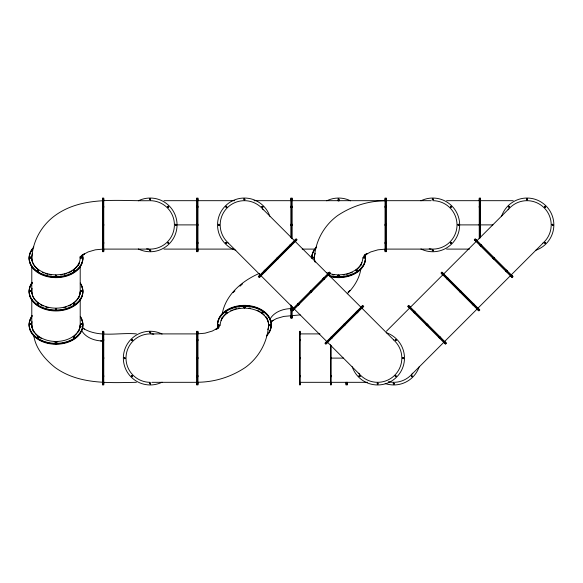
<?xml version="1.0" encoding="UTF-8"?>
<svg xmlns="http://www.w3.org/2000/svg" width="583" height="583" viewBox="0 0 583 583"><rect width="100%" height="100%" fill="white"/><g stroke="black" fill="none" stroke-linecap="round" stroke-linejoin="round"><path stroke-width="0.87" d="M56.318 275.621C54.795 275.03 57.156 276.16 55.771 275.956M56.318 309.158L55.684 308.808L56.281 308.983M73.83 270.665L74.34 270.155L73.742 270.563M73.83 303.743L74.376 303.517L73.742 303.867M74.34 337.229L74.063 336.653L73.742 337.171M222.138 314.354C225.366 294.903 242.018 280.831 259.391 273.376M360.87 268.646C359.609 278.157 354.034 287.091 347.271 293.752M38.573 270.155L37.771 270.949L37.48 269.944L38.573 270.155L37.778 270.075L37.851 270.497L38.252 270.213L37.48 269.944M38.573 303.459L37.771 304.253L37.48 303.247L38.573 303.459L37.778 303.379L37.851 303.801L38.223 303.459L37.48 303.247M37.305 337.003L38.106 336.435L38.573 336.763L37.771 337.557C36.335 336.529 38.514 337.914 38.172 336.952M37.305 337.229L37.48 336.551M38.405 337.44L38.573 336.763M261.833 312.619L262 312.167L263.093 312.379L262.292 313.173L261.833 312.619L262.547 312.954L262.744 312.612L262.175 312.612L262.926 312.823L263.093 312.379M261.833 312.845L262 312.167M74.34 270.388L73.83 270.432M56.281 342.287C54.991 341.456 56.996 342.942 55.713 342.52M74.34 336.996L73.83 337.047M270.228 325.387C268.697 325.759 271.35 325.394 269.659 325.154M312.779 257.613C314.273 257.118 311.701 257.708 313.341 257.846M55.349 275.562L55.669 275.161L56.653 275.562L56.325 276.196L55.349 275.562L55.669 276.196M55.349 275.795L55.669 275.161M56.325 276.196L56.653 275.562M55.349 308.866L55.669 308.465L56.653 308.866L56.325 309.5L55.349 308.866L55.669 309.5M55.349 309.099L55.669 308.465M56.325 309.5L56.653 308.866M55.349 310.251L55.669 310.652L56.653 310.251M55.349 342.17L55.669 341.769L56.653 342.17L56.325 342.804L55.349 342.17L55.669 342.804M55.349 342.403L55.669 341.769M56.325 342.804L56.653 342.17M55.349 343.562L55.669 343.963L56.653 343.562M243.745 307.205L244.073 306.804L245.057 307.205L244.729 307.839L243.745 307.205L244.073 307.839M243.745 307.438L244.073 306.804M244.729 307.839L245.057 307.205M337.951 275.562L338.271 275.161L339.255 275.562L338.927 276.196L337.951 275.562L338.271 276.196M337.951 275.795L338.271 275.161M338.927 276.196L339.255 275.562M258.262 276.721L296.23 238.746M258.721 277.18L296.689 239.212M259.18 277.646L297.155 239.671M291.566 310.025L329.533 272.05M292.025 310.484L330 272.516M292.491 310.95L330.459 272.975M324.869 343.329L362.837 305.354M325.329 343.788L363.304 305.82M325.795 344.254L363.763 306.279M408.166 306.804L408.96 307.605M409.084 305.878L409.885 306.68M441.469 273.5L442.271 274.301M442.395 272.574L443.197 273.376M474.773 240.196L475.575 240.998M475.699 239.27L476.5 240.072M386.42 331.239L409.353 308.305M410.432 307.226L442.81 274.841M443.736 273.915L476.114 241.537M476.573 241.078L508.748 208.903M413.405 312.051L414.302 312.947M414.331 311.125L415.227 312.022M446.709 278.747L447.606 279.636M447.635 277.821L448.531 278.71M480.013 245.443L480.909 246.332M480.939 244.517L481.835 245.407M426.158 324.804L427.084 325.729M427.084 323.878L428.009 324.804M459.462 291.5L460.388 292.426M460.388 290.574L461.313 291.5M492.773 258.196L493.699 259.122M493.699 257.271L494.617 258.196M438.948 337.593L439.837 338.483M439.874 336.668L440.763 337.557M472.252 304.29L473.148 305.179M473.177 303.364L474.074 304.253M505.556 270.978L506.452 271.875M506.481 270.053L507.378 270.949M412.035 374.097L444.202 341.922M444.669 341.463L477.047 309.085M477.973 308.159L510.351 275.774M510.817 275.314L542.984 243.147M444.282 342.928L445.084 343.73M445.208 342.002L446.01 342.804M477.586 309.624L478.388 310.426M478.512 308.699L479.313 309.5M510.89 276.32L511.692 277.122M511.816 275.395L512.617 276.196M80.578 256.52L81.788 255.405M80.469 257.518L84.622 253.685L81.897 255.31L88.106 251.943L95.342 249.823L103.096 249.101L148.592 249.101M81.307 257.569L81.824 257.846M81.307 290.873L81.773 291.201M56.325 343.963L55.771 343.722M81.307 324.177L81.824 324.461M233.047 292.615L234.942 290.873M239.992 286.217L242.513 283.892M226.51 313.173C227.377 312.175 225.315 312.24 226.423 312.721C225.468 312.459 227.304 313.1 226.51 313.173L225.708 312.379L226.802 312.167L226.969 312.845M218.574 325.154L219.026 325.467M215.783 329.315L219.937 325.482M216.789 329.271L219.215 327.041M244.117 307.095L244.561 307.409M262.175 312.379L262.627 312.699M270.65 322.486L273.019 320.3L271.663 321.109M338.832 275.956L338.439 275.591M363.785 255.959L366.211 253.729M363.071 257.518L367.224 253.685M364.426 257.846L363.858 257.846L364.062 257.511M356.49 269.827C356.257 271.722 357.634 269.506 356.031 270.381L356.198 270.833L357.292 270.621L357.124 269.944L356.031 270.381M348.058 292.127L349.953 290.385M73.429 270.155L74.522 269.944L74.23 270.949L73.429 270.155L74.522 269.944M73.596 270.833L74.69 270.621M73.429 303.459L74.522 303.247L74.69 303.699L73.596 304.137L73.429 303.459L73.596 304.137M73.429 303.685L73.888 303.364L74.69 303.925M73.596 303.903L74.69 303.699M73.596 305.288L74.69 305.084M73.429 336.763L73.888 336.435L74.69 337.003L73.596 337.44L73.429 336.763L73.596 337.44M73.429 336.996L73.888 336.435M73.83 337.28L74.69 337.003M74.23 338.716L74.69 338.388M226.802 312.167L225.708 312.379M356.031 270.155L356.832 270.716L357.292 270.388M216.461 328.907L218.501 327.69L212.292 331.057L205.063 333.177L198.162 333.819M366.539 254.093L364.499 255.31L370.715 251.943L377.944 249.823L384.838 249.181M38.172 338.431L37.706 338.431M73.596 337.207L74.289 337.28M271.08 321.495L276.51 318.551L283.739 316.431L300.252 314.893M30.462 257.037L29.893 257.963L31.023 257.963L30.462 257.037L31.023 257.504M29.893 257.504C31.839 256.921 29.609 258.24 30.462 257.271M30.178 257.846L31.023 257.73M81.54 257.037L80.971 257.963L82.108 257.963L81.54 257.037L82.108 257.504M80.971 257.504C82.91 256.914 80.709 258.254 81.54 257.271M80.971 257.73L82.108 257.73M30.462 290.341L29.893 291.267L31.023 291.267L30.462 290.341L31.023 290.808M30.178 291.15L31.023 291.041M81.54 290.341L80.971 291.267L82.108 291.267L82.108 290.574L80.971 290.808M80.971 291.041L82.108 291.041M30.462 323.645L29.893 324.571L31.023 324.571L30.462 323.645L31.023 324.112M30.178 324.461L31.023 324.345M81.54 323.645L80.971 324.571L82.108 324.571L81.54 323.645L80.971 324.112M80.971 324.345L82.108 324.345M313.064 257.037L312.495 257.963L313.625 257.963L313.625 257.271L312.495 257.504M312.495 257.73L313.625 257.73M364.142 257.037L363.573 257.963L364.71 257.963L364.142 257.037L363.573 257.504M363.573 257.73L364.71 257.73M218.858 324.804L218.297 325.729L219.427 325.729L218.858 324.804L218.297 325.27M218.297 325.496L219.427 325.496M269.944 324.804L269.375 325.729L270.512 325.729L269.944 324.804L269.375 325.27M269.375 325.496L270.512 325.496M364.062 257.278C363.843 258.378 364.499 256.782 364.71 257.504M37.305 270.621L38.405 270.833M38.405 271.984L37.771 271.875M37.305 303.925L38.405 304.137M37.305 305.084L38.405 305.288M37.706 337.28L38.405 337.207M37.305 338.388L38.405 338.599M262 311.016L262.627 311.125M262 312.401L263.093 312.612M384.831 200.763C367.946 200.967 351.578 206.222 337.572 215.601C323.922 225.585 315.301 241.275 314.39 258.196A24.209 17.118 0 0 1 314.521 256.411M29.893 257.73L30.542 257.956L30.622 257.533M29.893 291.041L30.542 291.26L30.622 290.837M29.893 324.345L30.542 324.563L30.622 324.141M198.176 382.237C215.061 382.033 231.422 376.778 245.428 367.399C259.078 357.415 267.706 341.725 268.61 324.804A24.209 17.118 0 0 1 268.479 326.589M102.448 198.781L102.448 199.918M103.752 198.781L103.752 199.918M196.646 198.781L196.646 199.918M197.958 198.781L197.958 199.918M290.844 198.781L290.844 199.918M292.156 198.781L292.156 199.918M385.05 198.781L385.05 199.918M386.354 198.781L386.354 199.918M479.248 198.781L479.248 199.918M480.552 198.781L480.552 199.918M163.998 200.683L196.427 200.683M197.958 200.683L234.767 200.683M254.035 200.683L290.844 200.683M291.5 200.683L385.05 200.683M386.354 200.683L431.201 200.683M446.593 200.683L513.208 200.683M102.448 206.2L102.448 207.461M103.752 206.2L103.752 207.461M196.646 206.2L196.646 207.461M197.958 206.2L197.958 207.461M290.844 206.2L290.844 207.461M292.156 206.2L292.156 207.461M385.05 206.2L385.05 207.461M386.354 206.2L386.354 207.461M479.248 206.2L479.248 207.461M480.552 206.2L480.552 207.461M102.448 224.236L102.448 225.541M103.752 224.236L103.752 225.541M196.646 224.236L196.646 225.541M197.958 224.236L197.958 225.541M290.844 224.236L290.844 225.541M292.156 224.236L292.156 225.541M385.05 224.236L385.05 225.541M386.354 224.236L386.354 225.541M479.248 224.236L479.248 225.541M480.552 224.236L480.552 225.541M177.48 224.892L196.464 224.892M460.074 224.892L479.051 224.892M480.735 224.892L492.926 224.892M102.448 242.317L102.448 243.585M103.752 242.317L103.752 243.585M196.646 242.317L196.646 243.585M197.958 242.317L197.958 243.585M385.05 242.317L385.05 243.585M386.354 242.317L386.354 243.585M163.998 249.101L196.427 249.101M197.958 249.101L233.87 249.101M302.176 249.101L315.053 249.101M386.354 249.101L431.201 249.101M446.593 249.101L469.453 249.101M102.448 249.867L102.448 250.996M103.752 249.867L103.752 250.996M196.646 249.867L196.646 250.996M197.958 249.867L197.958 250.996M385.05 249.867L385.05 250.996M386.354 249.867L386.354 250.996M55.669 275.395L56.653 275.795M338.271 275.395L339.255 275.795M55.669 275.963L56.325 275.963M338.271 275.963L338.927 275.963M244.073 307.037L245.057 307.438M244.073 307.605L244.729 307.605M55.669 308.699L56.653 309.099M290.844 308.932L290.844 310.192M292.156 308.932L292.484 309.391M55.669 309.267L56.325 309.267M290.844 316.474L290.844 317.611M292.156 316.474L292.156 317.611M102.448 332.004L102.448 333.133M103.752 332.004L103.752 333.133M196.646 332.004L196.646 333.133M197.958 332.004L197.958 333.133M300.23 332.004L300.23 333.133M136.407 333.899C119.005 332.252 99.35 338.053 83.449 328.535M151.806 333.899L196.427 333.899M300.23 333.899L319.987 333.899M102.448 339.415L102.448 340.683M103.752 339.415L103.752 340.683M196.646 339.415L196.646 340.683M197.958 339.415L197.958 340.683M300.23 339.415L300.23 340.683M100.597 340.989L103.096 340.989A22.89 16.186 0 0 1 81.328 329.803M55.669 342.571L56.325 342.571M56.325 343.73L55.669 343.963M102.448 357.459L102.448 358.764M103.752 357.459L103.752 358.764M196.646 357.459L196.646 358.764M197.958 357.459L197.958 358.764M300.23 357.459L300.23 358.764M331.173 357.459L331.173 358.764M331.37 358.108L343.547 358.108M102.448 375.539L102.448 376.8M103.752 375.539L103.752 376.8M196.646 375.539L196.646 376.8M197.958 375.539L197.958 376.8M300.23 375.539L300.23 376.8M331.173 375.539L331.173 376.8M136.407 382.317C108.773 382.82 78.53 384.62 54.97 367.399C44.971 359.31 35.497 348.423 33.734 335.254M151.806 382.317L196.427 382.317M300.23 382.317L367.611 382.317M102.448 383.082L102.448 384.219M103.752 383.082L103.752 384.219M196.646 383.082L196.646 384.219M197.958 383.082L197.958 384.219M300.23 383.082L300.23 384.219M331.173 383.082L331.173 384.219M346.025 383.082L346.025 384.219M347.337 383.082L347.337 384.219M356.49 270.053L357.292 270.621M356.198 271.984L356.832 271.875M73.596 271.984L74.23 271.875M226.802 311.016L226.175 311.125M226.51 312.947L225.876 313.056M37.655 270.621L38.172 270.337M37.655 303.925L38.172 303.641M313.064 257.271L313.625 257.504M269.944 325.037L270.512 325.27M218.858 325.037L219.427 325.27M38.573 336.996C36.824 336.019 38.478 337.943 38.106 336.435M81.656 326.582L84.622 329.315M475.174 238.746L513.142 276.721M474.708 239.212L512.683 277.18M474.249 239.671L512.217 277.646M441.87 272.05L479.838 310.025M441.404 272.516L479.379 310.484M440.945 272.975L478.913 310.95M408.566 305.354L446.534 343.329M408.1 305.82L446.068 343.788M407.641 306.279L445.609 344.254M295.705 239.27L294.903 240.072M296.63 240.196L295.829 240.998M329.009 272.574L328.207 273.376M329.934 273.5L329.133 274.301M362.313 305.878L361.511 306.68M363.238 306.804L362.437 307.605M262.656 208.903L294.823 241.078M295.289 241.537L327.668 273.915M328.593 274.841L360.972 307.226M362.05 308.305L393.605 339.853M290.458 244.517L289.569 245.407M291.383 245.443L290.494 246.332M323.769 277.821L322.873 278.71M324.695 278.747L323.798 279.636M357.073 311.125L356.177 312.022M357.998 312.051L357.102 312.947M277.705 257.271L276.779 258.196M278.63 258.196L277.705 259.122M311.009 290.574L310.083 291.5M311.934 291.5L311.009 292.426M344.313 323.878L343.394 324.804M345.238 324.804L344.313 325.729M264.922 270.053L264.026 270.949M265.848 270.978L264.952 271.875M298.226 303.364L297.33 304.253M299.152 304.29L298.256 305.179M331.53 336.668L330.634 337.557M332.456 337.593L331.559 338.483M228.419 243.147L260.586 275.314M261.053 275.774L293.431 308.159M294.357 309.085L326.735 341.463M327.194 341.922L359.368 374.097M259.581 275.395L258.779 276.196M260.506 276.32L259.705 277.122M292.892 308.699L292.09 309.5M293.817 309.624L293.016 310.426M326.196 342.002L325.394 342.804M327.121 342.928L326.32 343.73M56.653 342.403L56.325 341.769M74.69 337.229L74.522 336.551M480.552 198.038L480.552 237.507M479.904 198.038L479.904 238.316M479.248 198.038L479.248 238.666M386.354 198.038L386.354 251.739M385.706 198.038L385.706 251.739M385.05 198.038L385.05 251.739M347.337 382.259L347.337 384.962M346.681 382.259L346.681 384.962M346.025 382.259L346.025 384.962M338.927 277.122L338.271 277.122M331.173 345.493L331.173 384.962M330.517 344.684L330.517 384.962M300.23 331.261L300.23 384.962M299.582 331.261L299.582 384.962M292.156 198.038L292.156 238.666M292.156 306.512L292.156 318.347M291.5 198.038L291.5 238.316M291.5 305.718L291.5 318.347M290.844 198.038L290.844 237.507M290.844 304.924L290.844 318.347M244.729 305.878L244.073 305.878M197.958 198.038L197.958 251.739M197.958 331.261L197.958 384.962M197.302 198.038L197.302 251.739M197.302 331.261L197.302 384.962M196.646 198.038L196.646 251.739M196.646 331.261L196.646 384.962M103.752 198.038L103.752 251.739M103.752 331.261L103.752 384.962M103.096 198.038L103.096 251.739M103.096 331.261L103.096 384.962M102.448 198.038L102.448 251.739M102.448 331.261L102.448 384.962M80.206 256.425L80.206 258.196A22.89 16.186 0 0 1 80.337 256.505M80.206 265.855L80.206 291.041A24.209 17.118 0 0 1 54.095 308.101A24.209 17.118 0 0 1 32.087 288.359M80.206 299.159L80.206 324.345A24.209 17.118 0 0 1 54.095 341.412A24.209 17.118 0 0 1 32.087 321.663M56.325 277.122L55.669 277.122M31.788 265.855L31.788 291.041M31.788 299.159L31.788 324.345M150.203 382.317A24.209 24.209 0 0 1 126.059 356.3A24.209 24.209 0 0 1 153.81 334.168M162.081 382.186A26.847 26.847 0 0 1 123.348 358.108A26.847 26.847 0 0 1 162.081 334.03M146.588 248.832A24.209 24.209 0 0 0 174.339 226.7A24.209 24.209 0 0 0 150.203 200.683C118.327 201.346 82.589 195.509 54.97 215.601C41.32 225.585 32.692 241.275 31.788 258.196A24.209 17.118 0 0 0 32.087 260.878M138.317 200.814A26.847 26.847 0 0 1 177.05 224.892A26.847 26.847 0 0 1 138.317 248.97M79.383 295.931A24.209 17.118 0 0 1 77.473 299.407M76.963 300.063A24.209 17.118 0 0 1 73.115 303.605M71.796 304.472A24.209 17.118 0 0 1 68.874 305.995M66.513 306.92A24.209 17.118 0 0 1 63.992 307.656M48.01 307.656A24.209 17.118 0 0 1 45.489 306.92M43.127 305.995A24.209 17.118 0 0 1 40.205 304.472M38.879 303.605A24.209 17.118 0 0 1 35.031 300.063M34.528 299.407A24.209 17.118 0 0 1 32.612 295.931M32.087 294.182A24.209 17.118 0 0 1 31.788 291.5M80.206 291.5A24.209 17.118 0 0 1 79.682 295.064M80.33 283.469A26.847 18.984 0 0 1 55.414 310.484A26.847 18.984 0 0 1 32.189 282.726M82.75 257.008A26.847 18.984 0 0 1 53.658 277.574A26.847 18.984 0 0 1 30.068 253.743M30.768 252.169A26.847 18.984 0 0 1 32.189 249.888M82.75 256.542A26.847 18.984 0 0 1 50.182 276.728A26.847 18.984 0 0 1 32.75 248.701M79.091 263.8A24.209 17.118 0 0 1 78.37 265.207M32.087 261.337A24.209 17.118 0 0 1 31.788 258.655M79.383 262.627A24.209 17.118 0 0 1 77.473 266.103M76.963 266.752A24.209 17.118 0 0 1 73.115 270.301M71.796 271.168A24.209 17.118 0 0 1 68.102 273.019M66.513 273.616A24.209 17.118 0 0 1 63.992 274.353M62.264 274.731A24.209 17.118 0 0 1 60.508 275.016M51.493 275.016A24.209 17.118 0 0 1 49.73 274.731M48.01 274.353A24.209 17.118 0 0 1 45.489 273.616M43.893 273.019A24.209 17.118 0 0 1 42.37 272.341M38.879 270.301A24.209 17.118 0 0 1 32.612 262.627M80.33 283.01A26.847 18.984 0 0 1 55.414 310.018A26.847 18.984 0 0 1 32.189 282.267M82.618 255.252A26.847 18.984 0 0 1 49.781 276.204A26.847 18.984 0 0 1 33.814 247.039M80.206 257.73A24.209 17.118 0 0 1 52.842 274.702A24.209 17.118 0 0 1 32.612 253.299M80.206 324.804A24.209 17.118 0 0 1 79.682 328.367M79.383 329.235A24.209 17.118 0 0 1 77.473 332.711M76.963 333.367A24.209 17.118 0 0 1 73.115 336.908M57.804 341.878A24.209 17.118 0 0 1 54.197 341.878M41.626 338.577A24.209 17.118 0 0 1 35.031 333.367M34.528 332.711A24.209 17.118 0 0 1 32.612 329.235M32.32 328.367A24.209 17.118 0 0 1 31.788 324.804M80.33 316.78A26.847 18.984 0 0 1 55.414 343.788A26.847 18.984 0 0 1 32.189 316.037M81.933 320.351A26.847 18.984 0 0 1 55.997 344.254A26.847 18.984 0 0 1 30.068 320.351M30.768 318.777A26.847 18.984 0 0 1 31.671 317.239M79.091 330.408A24.209 17.118 0 0 1 78.37 331.822M33.632 331.822A24.209 17.118 0 0 1 32.91 330.408M32.087 327.945A24.209 17.118 0 0 1 31.788 325.27M80.206 325.27A24.209 17.118 0 0 1 79.907 327.945M81.933 287.047A26.847 18.984 0 0 1 55.997 310.95A26.847 18.984 0 0 1 30.068 287.047M30.768 285.473A26.847 18.984 0 0 1 32.189 283.192M79.091 297.104A24.209 17.118 0 0 1 78.37 298.511M31.919 293.752A24.209 17.118 0 0 1 31.788 291.959M80.206 291.959A24.209 17.118 0 0 1 79.907 294.641M80.33 316.314A26.847 18.984 0 0 1 55.414 343.321A26.847 18.984 0 0 1 32.189 315.571M235.78 250.318A26.847 26.847 0 0 1 225.417 205.901A26.847 26.847 0 0 1 269.827 216.264M228.602 243.235A24.209 24.209 0 0 1 227.603 207.453A24.209 24.209 0 0 1 263.327 209.793M412.706 373.207A24.209 24.209 0 0 1 388.387 381.712M419.206 366.736A26.847 26.847 0 0 1 385.159 383.534M393.416 339.765A24.209 24.209 0 0 1 394.414 375.547A24.209 24.209 0 0 1 358.698 373.207M386.245 332.682A26.847 26.847 0 0 1 396.608 377.099A26.847 26.847 0 0 1 352.198 366.736M508.077 209.793A24.209 24.209 0 0 1 543.793 207.453A24.209 24.209 0 0 1 542.795 243.235M501.577 216.264A26.847 26.847 0 0 1 545.987 205.901A26.847 26.847 0 0 1 535.624 250.318M420.919 200.814A26.847 26.847 0 0 1 459.652 224.892A26.847 26.847 0 0 1 420.919 248.97M221.015 320.373A24.209 17.118 0 0 1 222.932 316.897M223.435 316.248A24.209 17.118 0 0 1 227.283 312.699M230.766 310.659A24.209 17.118 0 0 1 232.296 309.981M233.892 309.384A24.209 17.118 0 0 1 236.414 308.647M238.134 308.269A24.209 17.118 0 0 1 239.897 307.984M248.912 307.984A24.209 17.118 0 0 1 250.668 308.269M257.278 310.309A24.209 17.118 0 0 1 260.2 311.832M261.519 312.699A24.209 17.118 0 0 1 264.237 314.988M265.87 316.897A24.209 17.118 0 0 1 267.786 320.373M268.078 321.24A24.209 17.118 0 0 1 268.581 323.915M217.962 328.105A26.847 18.984 0 0 1 245.567 305.835A26.847 18.984 0 0 1 270.337 329.716M270.009 330.51A26.847 18.984 0 0 1 268.734 332.835M267.655 334.299A26.847 18.984 0 0 1 266.591 335.495M217.78 327.748A26.847 18.984 0 0 1 250.617 306.796A26.847 18.984 0 0 1 266.591 335.961M220.192 325.27A24.209 17.118 0 0 1 247.564 308.298A24.209 17.118 0 0 1 267.786 329.701M326.72 200.814A26.847 26.847 0 0 1 350.485 200.814M432.805 200.683A24.209 24.209 0 0 1 456.948 226.7A24.209 24.209 0 0 1 429.19 248.832M269.732 319.805A22.89 16.186 0 0 1 291.5 308.618M217.962 327.646A26.847 18.984 0 0 1 245.567 305.375A26.847 18.984 0 0 1 270.337 329.257M270.009 330.044A26.847 18.984 0 0 1 269.208 331.61M221.649 318.493A24.209 17.118 0 0 1 222.458 317.101M266.344 317.101A24.209 17.118 0 0 1 267.495 319.2M268.078 320.781A24.209 17.118 0 0 1 268.581 323.448M361.985 262.627A24.209 17.118 0 0 1 360.075 266.103M359.565 266.752A24.209 17.118 0 0 1 355.717 270.301M352.234 272.341A24.209 17.118 0 0 1 350.704 273.019M349.115 273.616A24.209 17.118 0 0 1 346.594 274.353M344.866 274.731A24.209 17.118 0 0 1 343.11 275.016M334.095 275.016A24.209 17.118 0 0 1 332.339 274.731M314.922 261.76A24.209 17.118 0 0 1 314.426 259.085M365.045 254.895A26.847 18.984 0 0 1 329.978 276.174M311.752 258.196A26.847 18.984 0 0 1 312.67 253.284M312.991 252.49A26.847 18.984 0 0 1 314.273 250.165M315.352 248.701A26.847 18.984 0 0 1 316.416 247.505M365.22 255.252A26.847 18.984 0 0 1 328.324 275.271M311.752 257.73A26.847 18.984 0 0 1 316.416 247.039M362.815 257.73A24.209 17.118 0 0 1 329.759 273.667M328.091 273.157A24.209 17.118 0 0 1 326.495 272.56M315.214 262.161A24.209 17.118 0 0 1 315.214 253.299M365.045 255.354A26.847 18.984 0 0 1 329.978 276.634M311.781 257.832A26.847 18.984 0 0 1 312.67 253.743M312.991 252.956A26.847 18.984 0 0 1 313.8 251.39M361.351 264.507A24.209 17.118 0 0 1 360.542 265.899M314.689 261.337A24.209 17.118 0 0 1 314.426 259.552M124.347 358.028L124.973 358.195L124.347 358.028M149.882 199.262L150.516 199.437L149.882 199.262M131.824 339.962L132.458 340.137L131.824 339.962M131.824 376.086L132.458 376.254L131.824 376.086M149.882 250.347L150.516 250.515L149.882 250.347M149.882 332.485L150.516 332.653L149.882 332.485M167.948 206.746L168.574 206.914L167.948 206.746M167.948 242.863L168.574 243.038L167.948 242.863M149.882 383.563L150.516 383.738L149.882 383.563M175.425 224.805L176.059 224.972L175.425 224.805M218.545 224.805L219.179 224.972L218.545 224.805M226.022 206.746L226.656 206.914L226.022 206.746M226.022 242.863L226.656 243.038L226.022 242.863M244.088 199.262L244.714 199.437L244.088 199.262M262.146 206.746L262.78 206.914L262.146 206.746M338.286 199.262L338.92 199.437L338.322 199.182M359.245 376.086L359.879 376.254L359.245 376.086M377.303 383.563L377.937 383.738L377.303 383.563M395.369 339.962L395.995 340.137L395.369 339.962M393.467 383.563L394.093 383.738L393.467 383.563M395.369 376.086L395.995 376.254L395.369 376.086M402.846 358.028L403.48 358.195L402.846 358.028M432.484 199.262L433.118 199.437L432.52 199.182M411.525 376.086L412.159 376.254L411.525 376.086M432.484 250.347L433.118 250.515L432.484 250.347M450.55 206.746L451.176 206.914L450.55 206.746M450.55 242.863L451.176 243.038L450.55 242.863M458.027 224.805L458.661 224.972L458.027 224.805M508.624 206.746L509.258 206.914L508.624 206.746M526.682 199.262L527.316 199.437L526.719 199.182M544.748 206.746L545.375 206.914L544.748 206.746M544.748 242.863L545.375 243.038L544.748 242.863M552.225 224.805L552.859 224.972L552.225 224.805M30.141 290.749L30.782 290.808L30.141 290.749M30.141 324.053L30.775 324.17L30.178 323.995M81.226 290.749L81.868 290.808L81.226 290.749M81.226 324.053L81.853 324.17L81.256 323.995M244.088 307.379L244.729 307.438L244.088 307.379M338.286 275.504L338.92 275.621L338.322 275.446M167.795 206.367L168.093 207.461L168.72 207.293L168.429 206.2L167.795 206.367M131.678 375.707L131.969 376.8L132.603 376.633L132.312 375.539L131.678 375.707M225.876 242.484L225.708 243.118L226.802 243.41L226.969 242.783L225.876 242.484M262 206.367L262.292 207.461L262.926 207.293L263.093 206.659L262 206.367M359.099 375.707L358.931 376.341L360.024 376.633L360.192 375.999L359.099 375.707M395.216 339.59L395.514 340.683L396.141 340.516L395.85 339.415L395.216 339.59M450.404 206.367L450.695 207.461L451.322 207.293L451.031 206.2L450.404 206.367M544.595 206.367L544.427 207.001L545.52 207.293L545.229 206.2L544.595 206.367M149.875 198.781L149.547 199.35L150.531 199.918L150.531 198.781L149.875 198.781M149.875 249.867L149.547 250.428L150.531 250.996L150.851 250.428L149.875 249.867M149.875 332.004L149.547 332.572L150.531 333.133L150.851 332.572L149.875 332.004M244.073 198.781L244.073 199.918L244.729 199.918L245.057 199.35L244.073 198.781M149.875 383.082L149.547 383.65L150.531 384.219L150.531 383.082L149.875 383.082M338.271 198.781L337.951 199.35L338.927 199.918L339.255 199.35L338.271 198.781M432.477 198.781L432.149 199.35L433.133 199.918L433.133 198.781L432.477 198.781M432.477 249.867L432.149 250.428L433.133 250.996L433.133 249.867L432.477 249.867M377.296 383.082L377.296 384.219L377.952 384.219L377.952 383.082L377.296 383.082M393.452 383.082L393.124 383.65L394.108 384.219L394.436 383.65L393.452 383.082M526.675 198.781L526.675 199.918L527.331 199.918L527.331 198.781L526.675 198.781M168.093 242.317L167.627 242.783L168.429 243.585L168.72 242.484L168.093 242.317M226.175 206.2L225.876 207.293L226.51 207.461L226.969 207.001L226.175 206.2M131.969 339.415L131.678 340.516L132.312 340.683L132.771 340.217L131.969 339.415M450.695 242.317L450.404 243.41L451.031 243.585L451.322 242.484L450.695 242.317M508.77 206.2L508.31 206.659L509.112 207.461L509.571 207.001L508.77 206.2M395.514 375.539L395.048 375.999L395.85 376.8L396.141 375.707L395.514 375.539M411.671 375.539L411.379 376.633L412.013 376.8L412.473 376.341L411.671 375.539M544.894 242.317L544.427 242.783L545.229 243.585L545.52 242.484L544.894 242.317M175.738 224.236L175.177 224.564L175.738 225.541L176.306 225.22L175.738 224.236M218.858 224.236L218.297 224.564L218.858 225.541L219.427 225.22L218.858 224.236M124.66 357.459L124.092 357.78L124.66 358.764L125.228 358.436L124.66 357.459M458.347 224.236L457.779 224.564L458.347 225.541L458.908 225.22L458.347 224.236M552.538 224.236L551.977 224.564L552.538 225.541L553.107 225.22L552.538 224.236M403.159 357.459L402.598 357.78L403.159 358.764L403.728 358.436L403.159 357.459M338.599 200.683L337.951 200.763L339.255 200.763L338.599 200.683"/></g></svg>
